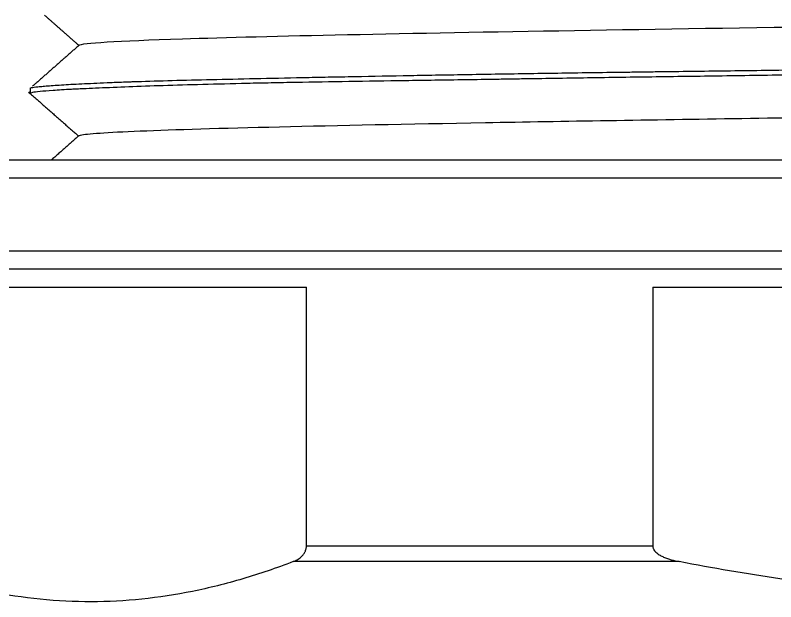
# Model space of a CAD drawing. Header units: millimetres. Extents: x 3306 to 3603, y 698 to 1118.
# Drawn here: x 3498.71 to 3511.3, y 967.99 to 977.7 of the extents above; entities that cross this region are included whole.
import ezdxf

# ---------------------------------------------------------------- set-up
doc = ezdxf.new("R2010")
doc.units = ezdxf.units.MM

msp = doc.modelspace()

# ---------------------------------------------------------------- linework, layer by layer
at = {"lineweight": 25}
for p, q in [((3498.957, 976.489), (3498.957, 976.402)), ((3543.107, 975.298), (3489.707, 975.298)), ((3543.407, 974.998), (3489.407, 974.998)), ((3489.407, 973.798), (3543.407, 973.798)), ((3489.707, 973.498), (3543.107, 973.498)), ((3496.379, 973.198), (3503.527, 973.198)), ((3503.527, 968.911), (3503.527, 973.198)), ((3509.26, 973.198), (3509.26, 968.911)), ((3509.26, 973.198), (3523.555, 973.198)), ((3503.527, 968.911), (3509.26, 968.911)), ((3509.698, 968.651), (3503.308, 968.651))]:
    msp.add_line(p, q, dxfattribs=at)
for points in [[(3499.194, 977.698), (3499.477, 977.448), (3499.761, 977.198)], [(3499.765, 977.202), (3499.38, 976.862), (3498.995, 976.523)], [(3498.926, 976.427), (3499.34, 976.063), (3499.754, 975.698)], [(3499.758, 975.702), (3499.531, 975.5), (3499.303, 975.298)]]:
    msp.add_open_spline(points, degree=2, dxfattribs=at)
for points, knots in [([(3499.765, 977.202), (3499.806, 977.237), (3500.77, 977.296), (3504.036, 977.377), (3509.115, 977.47), (3515.635, 977.562), (3521.444, 977.646), (3523.844, 977.684), (3524.726, 977.698)], [0, 0, 0, 0, 0.213408, 0.353073, 0.492737, 0.772067, 0.911732, 1, 1, 1, 1]), ([(3498.959, 976.492), (3498.961, 976.493), (3498.963, 976.494), (3498.979, 976.5), (3499.007, 976.505), (3499.06, 976.512), (3499.071, 976.513), (3499.096, 976.516), (3499.109, 976.517), (3499.152, 976.521), (3499.183, 976.524), (3499.289, 976.533), (3499.458, 976.545), (3499.794, 976.563), (3500.073, 976.576), (3500.303, 976.586), (3500.423, 976.591), (3500.572, 976.596), (3500.638, 976.598), (3500.683, 976.6), (3500.705, 976.6), (3500.909, 976.607), (3501.102, 976.613), (3501.512, 976.624), (3501.946, 976.634), (3502.666, 976.65), (3503.192, 976.661), (3503.605, 976.67), (3503.815, 976.674), (3504.033, 976.678), (3504.179, 976.681), (3504.253, 976.682), (3504.625, 976.689), (3504.93, 976.695), (3505.558, 976.707), (3506.203, 976.718), (3506.88, 976.729), (3507.574, 976.74), (3507.929, 976.745), (3508.474, 976.753), (3508.658, 976.755), (3508.891, 976.758), (3508.937, 976.759), (3509.031, 976.76), (3509.171, 976.762), (3509.312, 976.764), (3509.783, 976.77), (3510.163, 976.775), (3510.932, 976.785), (3511.708, 976.795), (3512.501, 976.807), (3513.301, 976.819), (3513.704, 976.825), (3514.214, 976.833), (3514.317, 976.834), (3514.522, 976.838), (3514.624, 976.839), (3514.932, 976.844), (3515.137, 976.847), (3515.751, 976.857), (3516.16, 976.863), (3516.975, 976.876), (3517.382, 976.882), (3518.194, 976.893), (3518.599, 976.898), (3519.408, 976.909), (3519.811, 976.914), (3520.314, 976.921), (3520.415, 976.922), (3520.615, 976.925), (3520.715, 976.926), (3521.014, 976.93), (3521.211, 976.933), (3521.8, 976.941), (3522.187, 976.947), (3522.949, 976.958), (3523.701, 976.969), (3524.43, 976.98), (3524.969, 976.989), (3525.236, 976.993), (3525.544, 976.999), (3525.675, 977.001), (3525.762, 977.002), (3525.806, 977.003), (3526.196, 977.009), (3526.533, 977.015), (3527.188, 977.025), (3527.824, 977.035), (3528.72, 977.049), (3529.279, 977.059), (3529.684, 977.067), (3529.816, 977.07), (3530.011, 977.074), (3530.075, 977.076), (3530.203, 977.078), (3530.266, 977.08), (3530.576, 977.087), (3530.812, 977.093), (3531.257, 977.105), (3531.677, 977.118), (3532.233, 977.137), (3532.553, 977.15), (3532.773, 977.159), (3532.844, 977.162), (3532.944, 977.166), (3532.977, 977.168), (3533.04, 977.17), (3533.071, 977.172), (3533.221, 977.179), (3533.326, 977.184), (3533.508, 977.194), (3533.662, 977.205), (3533.76, 977.216), (3533.829, 977.226), (3533.85, 977.232), (3533.857, 977.239), (3533.857, 977.24), (3533.857, 977.241)], [0, 0, 0, 0, 0.00558, 0.00558, 0.028078, 0.028078, 0.033702, 0.033702, 0.039327, 0.039327, 0.050576, 0.050576, 0.073074, 0.095572, 0.118071, 0.118071, 0.12932, 0.134944, 0.137756, 0.137756, 0.140569, 0.140569, 0.163067, 0.163067, 0.185565, 0.208063, 0.230562, 0.230562, 0.241811, 0.247435, 0.247435, 0.25306, 0.25306, 0.275558, 0.275558, 0.298056, 0.320554, 0.320554, 0.343053, 0.343053, 0.354302, 0.354302, 0.357114, 0.357114, 0.359926, 0.365551, 0.365551, 0.388049, 0.388049, 0.410547, 0.433045, 0.433045, 0.455544, 0.455544, 0.461168, 0.461168, 0.466793, 0.466793, 0.478042, 0.478042, 0.50054, 0.50054, 0.523038, 0.523038, 0.545536, 0.545536, 0.568035, 0.568035, 0.573659, 0.573659, 0.579284, 0.579284, 0.590533, 0.590533, 0.613031, 0.613031, 0.635529, 0.658027, 0.658027, 0.669276, 0.674901, 0.677713, 0.677713, 0.680526, 0.680526, 0.703024, 0.703024, 0.725522, 0.74802, 0.770518, 0.770518, 0.781767, 0.781767, 0.787392, 0.787392, 0.793017, 0.793017, 0.815515, 0.815515, 0.838013, 0.860511, 0.883009, 0.883009, 0.894258, 0.894258, 0.899883, 0.899883, 0.905508, 0.905508, 0.928006, 0.928006, 0.950504, 0.973002, 0.973002, 0.9955, 0.9955, 1, 1, 1, 1]), ([(3533.855, 977.155), (3533.854, 977.154), (3533.852, 977.154), (3533.838, 977.148), (3533.811, 977.143), (3533.757, 977.137), (3533.739, 977.135), (3533.72, 977.133), (3533.706, 977.131), (3533.699, 977.131), (3533.662, 977.127), (3533.629, 977.124), (3533.519, 977.116), (3533.43, 977.11), (3533.224, 977.097), (3532.989, 977.084), (3532.696, 977.071), (3532.374, 977.057), (3532.198, 977.05), (3531.96, 977.042), (3531.911, 977.041), (3531.812, 977.037), (3531.662, 977.033), (3531.504, 977.028), (3531.179, 977.019), (3530.722, 977.007), (3529.963, 976.989), (3529.408, 976.978), (3528.973, 976.969), (3528.825, 976.966), (3528.598, 976.961), (3528.522, 976.96), (3528.367, 976.957), (3528.29, 976.955), (3527.898, 976.948), (3527.576, 976.942), (3526.916, 976.931), (3526.238, 976.92), (3525.526, 976.91), (3524.797, 976.901), (3524.424, 976.897), (3523.947, 976.892), (3523.851, 976.891), (3523.658, 976.889), (3523.561, 976.888), (3523.269, 976.885), (3523.073, 976.883), (3522.483, 976.877), (3522.086, 976.873), (3521.283, 976.864), (3520.878, 976.858), (3520.061, 976.847), (3519.648, 976.84), (3518.815, 976.826), (3518.342, 976.817), (3517.864, 976.808), (3517.758, 976.806), (3517.599, 976.803), (3517.44, 976.8), (3517.122, 976.795), (3516.911, 976.791), (3516.277, 976.779), (3515.856, 976.771), (3515.017, 976.757), (3514.598, 976.751), (3513.763, 976.739), (3513.347, 976.733), (3512.725, 976.724), (3512.466, 976.72), (3512.208, 976.717), (3512.105, 976.715), (3512.053, 976.715), (3511.898, 976.713), (3511.796, 976.711), (3511.285, 976.704), (3510.882, 976.698), (3510.089, 976.687), (3509.309, 976.676), (3508.553, 976.665), (3507.81, 976.653), (3507.444, 976.648), (3506.996, 976.641), (3506.906, 976.639), (3506.773, 976.637), (3506.728, 976.637), (3506.64, 976.635), (3506.596, 976.635), (3506.376, 976.631), (3506.203, 976.629), (3505.693, 976.621), (3505.033, 976.611), (3504.107, 976.597), (3503.53, 976.588), (3503.114, 976.58), (3502.91, 976.576), (3502.712, 976.572), (3502.581, 976.569), (3502.517, 976.568), (3502.197, 976.56), (3501.955, 976.554), (3501.498, 976.542), (3501.069, 976.529), (3500.507, 976.509), (3500.185, 976.495), (3499.965, 976.486), (3499.895, 976.482), (3499.796, 976.478), (3499.763, 976.476), (3499.701, 976.473), (3499.67, 976.472), (3499.523, 976.464), (3499.421, 976.458), (3499.247, 976.446), (3499.103, 976.434), (3499.019, 976.423), (3498.969, 976.412), (3498.958, 976.407), (3498.957, 976.402)], [0, 0, 0, 0, 0.004089, 0.004089, 0.027323, 0.027323, 0.033132, 0.036036, 0.036036, 0.038941, 0.038941, 0.050558, 0.050558, 0.073792, 0.073792, 0.097026, 0.12026, 0.12026, 0.143494, 0.143494, 0.149303, 0.149303, 0.155112, 0.166729, 0.166729, 0.189963, 0.213197, 0.236431, 0.236431, 0.248048, 0.248048, 0.253857, 0.253857, 0.259665, 0.259665, 0.2829, 0.2829, 0.306134, 0.329368, 0.329368, 0.352602, 0.352602, 0.358411, 0.358411, 0.364219, 0.364219, 0.375836, 0.375836, 0.399071, 0.399071, 0.422305, 0.422305, 0.445539, 0.445539, 0.468773, 0.471678, 0.471678, 0.474582, 0.48039, 0.48039, 0.492007, 0.492007, 0.515242, 0.515242, 0.538476, 0.538476, 0.56171, 0.56171, 0.573327, 0.576231, 0.576231, 0.579136, 0.579136, 0.584944, 0.584944, 0.608178, 0.608178, 0.631413, 0.654647, 0.654647, 0.677881, 0.677881, 0.68369, 0.68369, 0.686594, 0.686594, 0.689498, 0.689498, 0.701115, 0.701115, 0.724349, 0.747584, 0.770818, 0.770818, 0.782435, 0.788243, 0.788243, 0.794052, 0.794052, 0.817286, 0.817286, 0.84052, 0.863755, 0.886989, 0.886989, 0.898606, 0.898606, 0.904414, 0.904414, 0.910223, 0.910223, 0.933457, 0.933457, 0.956691, 0.979926, 0.979926, 1, 1, 1, 1]), ([(3499.759, 975.702), (3499.763, 975.706), (3499.836, 975.733), (3500.887, 975.805), (3504.91, 975.898), (3510.652, 975.99), (3515.443, 976.06), (3520.306, 976.129), (3524.85, 976.198), (3528.685, 976.268), (3532.011, 976.35), (3533.005, 976.409), (3533.05, 976.445)], [0, 0, 0, 0, 0.0142, 0.107623, 0.294469, 0.387892, 0.481315, 0.574738, 0.668161, 0.761584, 0.855007, 1, 1, 1, 1]), ([(3503.308, 968.651), (3503.33, 968.659), (3503.352, 968.67), (3503.384, 968.688), (3503.395, 968.695), (3503.416, 968.71), (3503.426, 968.718), (3503.447, 968.736), (3503.457, 968.746), (3503.472, 968.763), (3503.476, 968.769), (3503.486, 968.782), (3503.49, 968.789), (3503.499, 968.804), (3503.503, 968.811), (3503.509, 968.824), (3503.51, 968.828), (3503.514, 968.837), (3503.515, 968.842), (3503.518, 968.851), (3503.52, 968.856), (3503.522, 968.867), (3503.523, 968.872), (3503.526, 968.888), (3503.527, 968.899), (3503.527, 968.911)], [0, 0, 0, 0, 0.25, 0.25, 0.375, 0.375, 0.5, 0.5, 0.625, 0.625, 0.6875, 0.6875, 0.75, 0.75, 0.8125, 0.8125, 0.84375, 0.84375, 0.875, 0.875, 0.90625, 0.90625, 0.9375, 0.9375, 1, 1, 1, 1]), ([(3509.26, 968.911), (3509.26, 968.899), (3509.262, 968.888), (3509.267, 968.872), (3509.269, 968.867), (3509.274, 968.856), (3509.276, 968.851), (3509.285, 968.837), (3509.293, 968.828), (3509.308, 968.811), (3509.316, 968.804), (3509.342, 968.782), (3509.361, 968.769), (3509.4, 968.746), (3509.42, 968.736), (3509.46, 968.718), (3509.481, 968.71), (3509.523, 968.695), (3509.545, 968.688), (3509.61, 968.67), (3509.653, 968.659), (3509.698, 968.651)], [0, 0, 0, 0, 0.0625, 0.0625, 0.09375, 0.09375, 0.125, 0.125, 0.1875, 0.1875, 0.25, 0.25, 0.375, 0.375, 0.5, 0.5, 0.625, 0.625, 0.75, 0.75, 1, 1, 1, 1]), ([(3503.308, 968.651), (3503.03, 968.544), (3502.753, 968.449), (3502.196, 968.285), (3501.918, 968.215), (3501.361, 968.102), (3501.082, 968.06), (3500.523, 968.002), (3500.243, 967.987), (3499.683, 967.987), (3499.403, 968.001), (3498.841, 968.057), (3498.56, 968.1), (3498.208, 968.17), (3498.138, 968.185), (3497.997, 968.217), (3497.927, 968.233), (3497.716, 968.286), (3497.576, 968.324), (3497.155, 968.449), (3496.876, 968.544), (3496.598, 968.651)], [0, 0, 0, 0, 0.125, 0.125, 0.25, 0.25, 0.375, 0.375, 0.5, 0.5, 0.625, 0.625, 0.75, 0.75, 0.78125, 0.78125, 0.8125, 0.8125, 0.875, 0.875, 1, 1, 1, 1]), ([(3523.117, 968.651), (3522.562, 968.544), (3522.002, 968.448), (3521.369, 968.355), (3521.298, 968.345), (3521.157, 968.325), (3520.946, 968.295), (3520.453, 968.231), (3520.031, 968.184), (3519.187, 968.099), (3518.625, 968.057), (3517.503, 968.001), (3516.942, 967.987), (3515.823, 967.987), (3515.264, 968.002), (3514.147, 968.06), (3513.589, 968.103), (3512.475, 968.215), (3511.919, 968.285), (3510.807, 968.449), (3510.252, 968.544), (3509.698, 968.651)], [0, 0, 0, 0, 0.125, 0.125, 0.140625, 0.140625, 0.15625, 0.1875, 0.25, 0.25, 0.375, 0.375, 0.5, 0.5, 0.625, 0.625, 0.75, 0.75, 0.875, 0.875, 1, 1, 1, 1])]:
    msp.add_open_spline(points, degree=3, knots=knots, dxfattribs=at)

doc.saveas('drawing.dxf')
